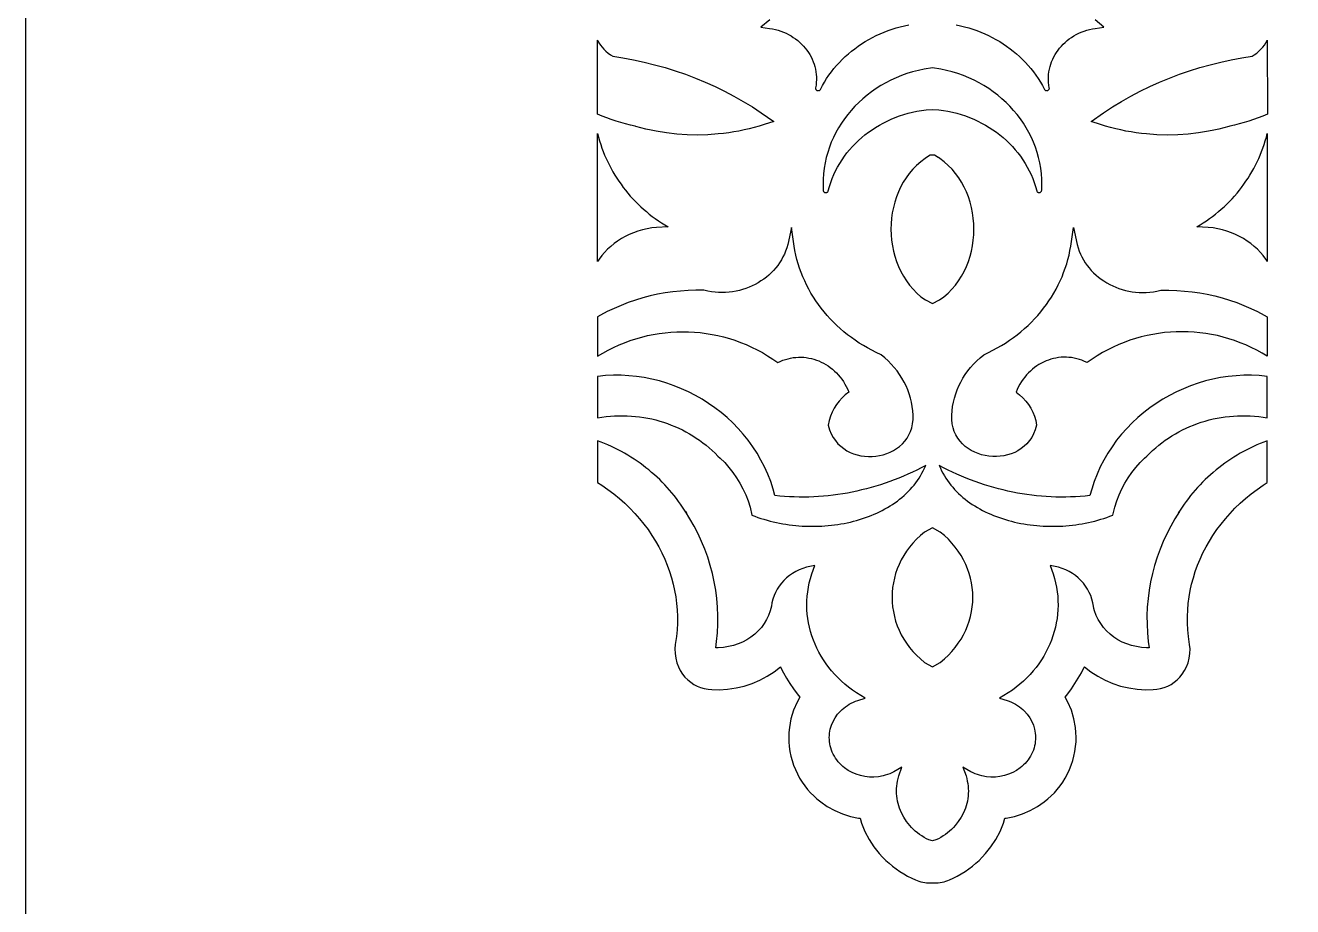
# Model space of a CAD drawing. Extents: x -1917 to -261, y -485 to 605.
# Drawn here: x -1916.6 to -1761.5, y 141.2 to 249.1 of the extents above; entities that cross this region are included whole.
import ezdxf

# ---------------------------------------------------------------- set-up
doc = ezdxf.new("R2010")
doc.units = 0
doc.layers.add('LAYER_1', color=18, linetype='CONTINUOUS')

msp = doc.modelspace()

# ---------------------------------------------------------------- linework, layer by layer
at = {"layer": 'LAYER_1'}
for points in [[(-1916.61, -484.86), (-721.61, -484.86), (-721.61, 605.14), (-1916.61, 605.14)], [(-1846.6, 247.29), (-1846.57, 247.23), (-1846.42, 246.95), (-1846.24, 246.68), (-1846.04, 246.42), (-1845.82, 246.17), (-1845.57, 245.93), (-1845.3, 245.7), (-1845.01, 245.49), (-1844.74, 245.32), (-1843.49, 245.13), (-1842.19, 244.88), (-1840.89, 244.6), (-1839.61, 244.28), (-1838.34, 243.93), (-1837.08, 243.54), (-1835.84, 243.11), (-1834.62, 242.64), (-1833.41, 242.14), (-1832.22, 241.61), (-1831.05, 241.04), (-1829.9, 240.43), (-1828.76, 239.79), (-1827.65, 239.12), (-1826.57, 238.41), (-1825.03, 237.34), (-1826.19, 236.96), (-1826.8, 236.77), (-1827.42, 236.59), (-1828.04, 236.43), (-1828.67, 236.29), (-1829.29, 236.16), (-1829.92, 236.05), (-1830.55, 235.95), (-1831.18, 235.86), (-1831.82, 235.8), (-1833.09, 235.7), (-1834.36, 235.67), (-1835.63, 235.7), (-1836.9, 235.78), (-1838.17, 235.93), (-1839.42, 236.13), (-1840.05, 236.25), (-1840.67, 236.39), (-1841.28, 236.55), (-1841.9, 236.71), (-1841.99, 236.74), (-1842.58, 236.89), (-1843.17, 237.04), (-1843.75, 237.21), (-1844.33, 237.39), (-1844.91, 237.58), (-1845.48, 237.78), (-1846.05, 237.99), (-1846.61, 238.21)], [(-1764.64, 247.29), (-1764.62, 238.21), (-1765.19, 237.99), (-1765.75, 237.78), (-1766.33, 237.58), (-1766.9, 237.39), (-1767.48, 237.21), (-1768.07, 237.04), (-1768.65, 236.89), (-1769.24, 236.74), (-1769.34, 236.71), (-1769.95, 236.55), (-1770.57, 236.39), (-1771.19, 236.25), (-1771.82, 236.13), (-1773.07, 235.93), (-1774.33, 235.78), (-1775.6, 235.7), (-1776.87, 235.67), (-1778.15, 235.7), (-1779.42, 235.8), (-1780.05, 235.86), (-1780.68, 235.95), (-1781.32, 236.05), (-1781.94, 236.16), (-1782.57, 236.29), (-1783.19, 236.43), (-1783.81, 236.59), (-1784.43, 236.77), (-1785.05, 236.96), (-1786.21, 237.34), (-1784.67, 238.41), (-1783.58, 239.12), (-1782.47, 239.79), (-1781.34, 240.43), (-1780.19, 241.04), (-1779.02, 241.61), (-1777.82, 242.14), (-1776.62, 242.64), (-1775.39, 243.11), (-1774.15, 243.54), (-1772.9, 243.93), (-1771.63, 244.28), (-1770.34, 244.6), (-1769.05, 244.88), (-1767.74, 245.13), (-1766.5, 245.32), (-1766.23, 245.49), (-1765.93, 245.7), (-1765.66, 245.93), (-1765.42, 246.17), (-1765.2, 246.42), (-1765, 246.68), (-1764.82, 246.95), (-1764.67, 247.23)], [(-1805.62, 243.89), (-1806.62, 243.75), (-1807.34, 243.59), (-1808.05, 243.41), (-1808.74, 243.19), (-1809.41, 242.95), (-1810.06, 242.68), (-1810.7, 242.39), (-1811.32, 242.07), (-1811.92, 241.72), (-1812.51, 241.35), (-1813.07, 240.96), (-1813.61, 240.55), (-1814.13, 240.11), (-1814.63, 239.66), (-1815.1, 239.19), (-1815.55, 238.69), (-1815.98, 238.18), (-1816.38, 237.66), (-1816.76, 237.11), (-1817.11, 236.55), (-1817.43, 235.98), (-1817.72, 235.39), (-1817.99, 234.79), (-1818.23, 234.17), (-1818.43, 233.54), (-1818.61, 232.91), (-1818.75, 232.26), (-1818.87, 231.61), (-1818.95, 230.94), (-1818.99, 230.27), (-1819, 229.59), (-1818.98, 228.91), (-1818.97, 228.85), (-1818.96, 228.8), (-1818.93, 228.75), (-1818.89, 228.71), (-1818.85, 228.68), (-1818.81, 228.66), (-1818.76, 228.64), (-1818.71, 228.63), (-1818.65, 228.63), (-1818.6, 228.63), (-1818.55, 228.65), (-1818.5, 228.67), (-1818.46, 228.7), (-1818.42, 228.74), (-1818.39, 228.79), (-1818.37, 228.85), (-1818.23, 229.36), (-1818.07, 229.86), (-1817.89, 230.35), (-1817.68, 230.83), (-1817.46, 231.3), (-1817.22, 231.76), (-1816.96, 232.2), (-1816.68, 232.64), (-1816.39, 233.07), (-1816.08, 233.48), (-1815.75, 233.88), (-1815.4, 234.27), (-1815.04, 234.65), (-1814.66, 235.01), (-1814.27, 235.36), (-1813.87, 235.7), (-1813.45, 236.02), (-1813.01, 236.32), (-1812.57, 236.61), (-1812.11, 236.88), (-1811.64, 237.14), (-1811.16, 237.38), (-1810.67, 237.61), (-1810.16, 237.82), (-1809.65, 238.01), (-1809.13, 238.18), (-1808.6, 238.33), (-1808.06, 238.46), (-1807.51, 238.58), (-1806.95, 238.67), (-1806.39, 238.75), (-1805.62, 238.8), (-1804.85, 238.75), (-1804.28, 238.67), (-1803.73, 238.58), (-1803.18, 238.46), (-1802.64, 238.33), (-1802.11, 238.18), (-1801.59, 238.01), (-1801.07, 237.82), (-1800.57, 237.61), (-1800.08, 237.38), (-1799.6, 237.14), (-1799.13, 236.88), (-1798.67, 236.61), (-1798.22, 236.32), (-1797.79, 236.02), (-1797.37, 235.7), (-1796.96, 235.36), (-1796.57, 235.01), (-1796.2, 234.65), (-1795.84, 234.27), (-1795.49, 233.88), (-1795.16, 233.48), (-1794.85, 233.07), (-1794.55, 232.64), (-1794.27, 232.2), (-1794.02, 231.76), (-1793.77, 231.3), (-1793.55, 230.83), (-1793.35, 230.35), (-1793.17, 229.86), (-1793.01, 229.36), (-1792.86, 228.85), (-1792.84, 228.79), (-1792.81, 228.74), (-1792.78, 228.7), (-1792.73, 228.67), (-1792.68, 228.65), (-1792.63, 228.63), (-1792.58, 228.63), (-1792.53, 228.63), (-1792.48, 228.64), (-1792.43, 228.66), (-1792.38, 228.68), (-1792.34, 228.71), (-1792.31, 228.75), (-1792.28, 228.8), (-1792.26, 228.85), (-1792.25, 228.91), (-1792.23, 229.59), (-1792.24, 230.27), (-1792.29, 230.94), (-1792.37, 231.61), (-1792.48, 232.26), (-1792.63, 232.91), (-1792.8, 233.54), (-1793.01, 234.17), (-1793.25, 234.79), (-1793.51, 235.39), (-1793.81, 235.98), (-1794.13, 236.55), (-1794.48, 237.11), (-1794.85, 237.66), (-1795.26, 238.18), (-1795.68, 238.69), (-1796.13, 239.19), (-1796.61, 239.66), (-1797.11, 240.11), (-1797.63, 240.55), (-1798.17, 240.96), (-1798.73, 241.35), (-1799.31, 241.72), (-1799.91, 242.07), (-1800.53, 242.39), (-1801.17, 242.68), (-1801.83, 242.95), (-1802.5, 243.19), (-1803.19, 243.41), (-1803.89, 243.59), (-1804.61, 243.75)], [(-1846.6, 235.85), (-1846.48, 235.4), (-1846.35, 234.95), (-1846.21, 234.51), (-1846.06, 234.08), (-1845.9, 233.65), (-1845.73, 233.22), (-1845.54, 232.8), (-1845.35, 232.39), (-1845.15, 231.98), (-1844.94, 231.57), (-1844.71, 231.17), (-1844.48, 230.78), (-1844.24, 230.4), (-1843.99, 230.01), (-1843.72, 229.64), (-1843.45, 229.27), (-1843.17, 228.91), (-1842.89, 228.56), (-1842.59, 228.21), (-1842.28, 227.87), (-1841.97, 227.54), (-1841.64, 227.22), (-1841.31, 226.9), (-1840.97, 226.6), (-1840.62, 226.3), (-1840.27, 226), (-1839.9, 225.72), (-1839.53, 225.45), (-1839.15, 225.18), (-1838.76, 224.93), (-1838.37, 224.68), (-1837.97, 224.44), (-1839.37, 224.37), (-1839.96, 224.3), (-1840.54, 224.2), (-1841.11, 224.07), (-1841.66, 223.91), (-1842.19, 223.72), (-1842.71, 223.5), (-1843.2, 223.26), (-1843.68, 222.99), (-1844.14, 222.7), (-1844.57, 222.38), (-1844.98, 222.04), (-1845.38, 221.69), (-1845.74, 221.31), (-1846.08, 220.91), (-1846.4, 220.5), (-1846.6, 220.21)], [(-1764.64, 235.85), (-1764.64, 220.21), (-1764.83, 220.5), (-1765.15, 220.91), (-1765.49, 221.31), (-1765.86, 221.69), (-1766.25, 222.04), (-1766.66, 222.38), (-1767.1, 222.7), (-1767.56, 222.99), (-1768.03, 223.26), (-1768.53, 223.5), (-1769.04, 223.72), (-1769.58, 223.91), (-1770.13, 224.07), (-1770.69, 224.2), (-1771.27, 224.3), (-1771.87, 224.37), (-1773.27, 224.44), (-1772.87, 224.68), (-1772.47, 224.93), (-1772.09, 225.18), (-1771.71, 225.45), (-1771.33, 225.72), (-1770.97, 226), (-1770.61, 226.3), (-1770.27, 226.6), (-1769.93, 226.9), (-1769.59, 227.22), (-1769.27, 227.54), (-1768.95, 227.87), (-1768.65, 228.21), (-1768.35, 228.56), (-1768.06, 228.91), (-1767.78, 229.27), (-1767.51, 229.64), (-1767.25, 230.01), (-1767, 230.4), (-1766.76, 230.78), (-1766.52, 231.17), (-1766.3, 231.57), (-1766.09, 231.98), (-1765.88, 232.39), (-1765.69, 232.8), (-1765.51, 233.22), (-1765.34, 233.65), (-1765.18, 234.08), (-1765.03, 234.51), (-1764.89, 234.95), (-1764.76, 235.4)], [(-1805.62, 233.19), (-1805.88, 233.21), (-1806.33, 232.92), (-1806.35, 232.91), (-1806.51, 232.8), (-1807.05, 232.4), (-1807.55, 231.96), (-1808.02, 231.49), (-1808.45, 230.98), (-1808.84, 230.45), (-1809.19, 229.89), (-1809.51, 229.31), (-1809.78, 228.71), (-1810.03, 228.09), (-1810.23, 227.45), (-1810.4, 226.81), (-1810.53, 226.15), (-1810.62, 225.48), (-1810.67, 224.81), (-1810.69, 224.14), (-1810.67, 223.47), (-1810.61, 222.8), (-1810.52, 222.13), (-1810.39, 221.47), (-1810.22, 220.83), (-1810.01, 220.19), (-1809.77, 219.57), (-1809.49, 218.97), (-1809.17, 218.39), (-1808.81, 217.84), (-1808.42, 217.3), (-1807.99, 216.8), (-1807.53, 216.33), (-1807.02, 215.89), (-1806.48, 215.49), (-1805.62, 215.06), (-1804.75, 215.49), (-1804.21, 215.89), (-1803.71, 216.33), (-1803.24, 216.8), (-1802.81, 217.3), (-1802.42, 217.84), (-1802.07, 218.39), (-1801.75, 218.97), (-1801.47, 219.57), (-1801.22, 220.19), (-1801.02, 220.83), (-1800.85, 221.47), (-1800.72, 222.13), (-1800.62, 222.8), (-1800.57, 223.47), (-1800.55, 224.14), (-1800.56, 224.81), (-1800.62, 225.48), (-1800.71, 226.15), (-1800.84, 226.81), (-1801.01, 227.45), (-1801.21, 228.09), (-1801.45, 228.71), (-1801.73, 229.31), (-1802.05, 229.89), (-1802.4, 230.45), (-1802.79, 230.98), (-1803.22, 231.49), (-1803.68, 231.96), (-1804.18, 232.4), (-1804.72, 232.8), (-1804.89, 232.91), (-1804.91, 232.92), (-1805.36, 233.21)], [(-1824.55, 207.82), (-1824.55, 207.82), (-1824.55, 207.82), (-1824.23, 207.97), (-1823.92, 208.1), (-1823.6, 208.21), (-1823.29, 208.3), (-1822.97, 208.37), (-1822.65, 208.43), (-1822.33, 208.46), (-1822, 208.48), (-1821.69, 208.48), (-1821.37, 208.47), (-1821.05, 208.43), (-1820.74, 208.38), (-1820.43, 208.32), (-1820.12, 208.24), (-1819.82, 208.14), (-1819.52, 208.02), (-1819.23, 207.89), (-1818.94, 207.75), (-1818.66, 207.59), (-1818.39, 207.41), (-1818.12, 207.22), (-1817.86, 207.01), (-1817.61, 206.79), (-1817.37, 206.56), (-1817.14, 206.31), (-1816.92, 206.05), (-1816.71, 205.78), (-1816.52, 205.49), (-1816.33, 205.19), (-1816.16, 204.88), (-1815.99, 204.55), (-1815.85, 204.21), (-1816.28, 203.88), (-1816.68, 203.52), (-1817.04, 203.12), (-1817.37, 202.7), (-1817.66, 202.24), (-1817.9, 201.77), (-1818.1, 201.27), (-1818.25, 200.75), (-1818.36, 200.15), (-1818.2, 199.59), (-1818, 199.11), (-1817.76, 198.67), (-1817.49, 198.27), (-1817.18, 197.9), (-1816.84, 197.58), (-1816.48, 197.29), (-1816.09, 197.04), (-1815.68, 196.83), (-1815.26, 196.66), (-1814.82, 196.52), (-1814.37, 196.42), (-1813.92, 196.36), (-1813.46, 196.33), (-1813, 196.33), (-1812.54, 196.37), (-1812.09, 196.44), (-1811.64, 196.55), (-1811.21, 196.69), (-1810.78, 196.86), (-1810.38, 197.07), (-1810, 197.3), (-1809.63, 197.57), (-1809.3, 197.88), (-1809, 198.21), (-1808.72, 198.58), (-1808.49, 198.97), (-1808.3, 199.4), (-1808.15, 199.85), (-1808.04, 200.33), (-1807.99, 200.84), (-1807.99, 201.37), (-1808.02, 201.91), (-1808.09, 202.43), (-1808.19, 202.96), (-1808.31, 203.47), (-1808.46, 203.98), (-1808.64, 204.48), (-1808.85, 204.97), (-1809.09, 205.44), (-1809.35, 205.91), (-1809.64, 206.36), (-1809.95, 206.8), (-1810.29, 207.23), (-1810.65, 207.64), (-1811.03, 208.03), (-1811.44, 208.41), (-1811.9, 208.78), (-1812.49, 209.06), (-1813.02, 209.33), (-1813.55, 209.61), (-1814.06, 209.91), (-1814.57, 210.22), (-1815.06, 210.55), (-1815.53, 210.88), (-1816, 211.24), (-1816.45, 211.6), (-1816.89, 211.98), (-1817.31, 212.36), (-1817.72, 212.76), (-1818.12, 213.17), (-1818.5, 213.59), (-1818.87, 214.03), (-1819.22, 214.47), (-1819.56, 214.92), (-1819.88, 215.38), (-1820.19, 215.85), (-1820.48, 216.33), (-1820.75, 216.82), (-1821.01, 217.32), (-1821.25, 217.82), (-1821.47, 218.33), (-1821.68, 218.85), (-1821.87, 219.38), (-1822.04, 219.91), (-1822.2, 220.45), (-1822.33, 220.99), (-1822.45, 221.54), (-1822.55, 222.09), (-1822.87, 224.34), (-1823.33, 222.27), (-1823.45, 221.87), (-1823.58, 221.48), (-1823.73, 221.11), (-1823.91, 220.75), (-1824.1, 220.39), (-1824.32, 220.05), (-1824.55, 219.72), (-1824.8, 219.41), (-1825.06, 219.11), (-1825.34, 218.82), (-1825.63, 218.54), (-1825.94, 218.28), (-1826.26, 218.04), (-1826.6, 217.81), (-1826.95, 217.59), (-1827.3, 217.39), (-1827.67, 217.21), (-1828.05, 217.05), (-1828.44, 216.9), (-1828.84, 216.77), (-1829.24, 216.66), (-1829.65, 216.57), (-1830.07, 216.5), (-1830.49, 216.44), (-1830.92, 216.41), (-1831.35, 216.4), (-1831.78, 216.41), (-1832.22, 216.44), (-1832.66, 216.49), (-1833.1, 216.56), (-1833.58, 216.67), (-1834.56, 216.67), (-1835.51, 216.65), (-1836.45, 216.58), (-1837.39, 216.48), (-1838.32, 216.35), (-1839.25, 216.18), (-1840.16, 215.98), (-1841.07, 215.74), (-1841.96, 215.47), (-1842.85, 215.17), (-1843.71, 214.83), (-1844.57, 214.46), (-1845.41, 214.06), (-1846.23, 213.62), (-1846.6, 213.41), (-1846.6, 208.59), (-1845.95, 208.98), (-1845.3, 209.34), (-1844.64, 209.67), (-1843.96, 209.98), (-1843.28, 210.26), (-1842.59, 210.52), (-1841.9, 210.74), (-1841.19, 210.94), (-1840.49, 211.12), (-1839.78, 211.27), (-1839.06, 211.39), (-1838.34, 211.48), (-1837.62, 211.55), (-1836.9, 211.59), (-1836.18, 211.6), (-1835.46, 211.59), (-1834.74, 211.55), (-1834.02, 211.49), (-1833.3, 211.4), (-1832.59, 211.28), (-1831.88, 211.14), (-1831.17, 210.97), (-1830.47, 210.77), (-1829.78, 210.55), (-1829.09, 210.3), (-1828.41, 210.02), (-1827.74, 209.72), (-1827.08, 209.39), (-1826.43, 209.04), (-1825.79, 208.66), (-1825.16, 208.25)], [(-1764.64, 213.41), (-1764.64, 208.59), (-1765.28, 208.98), (-1765.94, 209.34), (-1766.6, 209.67), (-1767.27, 209.98), (-1767.96, 210.26), (-1768.64, 210.52), (-1769.34, 210.74), (-1770.04, 210.94), (-1770.75, 211.12), (-1771.46, 211.27), (-1772.17, 211.39), (-1772.89, 211.48), (-1773.61, 211.55), (-1774.33, 211.59), (-1775.06, 211.6), (-1775.78, 211.59), (-1776.5, 211.55), (-1777.22, 211.49), (-1777.94, 211.4), (-1778.65, 211.28), (-1779.36, 211.14), (-1780.06, 210.97), (-1780.76, 210.77), (-1781.46, 210.55), (-1782.14, 210.3), (-1782.82, 210.02), (-1783.49, 209.72), (-1784.15, 209.39), (-1784.81, 209.04), (-1785.45, 208.66), (-1786.07, 208.25), (-1786.69, 207.82), (-1786.69, 207.82), (-1786.69, 207.82), (-1787, 207.97), (-1787.32, 208.1), (-1787.63, 208.21), (-1787.95, 208.3), (-1788.27, 208.37), (-1788.59, 208.43), (-1788.91, 208.46), (-1789.23, 208.48), (-1789.55, 208.48), (-1789.87, 208.47), (-1790.18, 208.43), (-1790.5, 208.38), (-1790.81, 208.32), (-1791.12, 208.24), (-1791.42, 208.14), (-1791.72, 208.02), (-1792.01, 207.89), (-1792.29, 207.75), (-1792.58, 207.59), (-1792.85, 207.41), (-1793.11, 207.22), (-1793.37, 207.01), (-1793.62, 206.79), (-1793.86, 206.56), (-1794.09, 206.31), (-1794.31, 206.05), (-1794.52, 205.78), (-1794.72, 205.49), (-1794.91, 205.19), (-1795.08, 204.88), (-1795.24, 204.55), (-1795.39, 204.21), (-1794.96, 203.88), (-1794.56, 203.52), (-1794.19, 203.12), (-1793.87, 202.7), (-1793.58, 202.24), (-1793.33, 201.77), (-1793.13, 201.27), (-1792.98, 200.75), (-1792.87, 200.15), (-1793.04, 199.59), (-1793.24, 199.11), (-1793.47, 198.67), (-1793.75, 198.27), (-1794.05, 197.9), (-1794.39, 197.58), (-1794.76, 197.29), (-1795.15, 197.04), (-1795.55, 196.83), (-1795.98, 196.66), (-1796.42, 196.52), (-1796.87, 196.42), (-1797.32, 196.36), (-1797.78, 196.33), (-1798.24, 196.33), (-1798.7, 196.37), (-1799.15, 196.44), (-1799.6, 196.55), (-1800.03, 196.69), (-1800.45, 196.86), (-1800.86, 197.07), (-1801.24, 197.3), (-1801.6, 197.57), (-1801.94, 197.88), (-1802.24, 198.21), (-1802.51, 198.58), (-1802.75, 198.97), (-1802.94, 199.4), (-1803.09, 199.85), (-1803.19, 200.33), (-1803.25, 200.84), (-1803.25, 201.37), (-1803.21, 201.91), (-1803.15, 202.43), (-1803.05, 202.96), (-1802.93, 203.47), (-1802.77, 203.98), (-1802.59, 204.48), (-1802.38, 204.97), (-1802.15, 205.44), (-1801.89, 205.91), (-1801.6, 206.36), (-1801.29, 206.8), (-1800.95, 207.23), (-1800.59, 207.64), (-1800.2, 208.03), (-1799.79, 208.41), (-1799.34, 208.78), (-1798.75, 209.06), (-1798.21, 209.33), (-1797.69, 209.61), (-1797.17, 209.91), (-1796.67, 210.22), (-1796.18, 210.55), (-1795.7, 210.88), (-1795.24, 211.24), (-1794.79, 211.6), (-1794.35, 211.98), (-1793.92, 212.36), (-1793.51, 212.76), (-1793.12, 213.17), (-1792.74, 213.59), (-1792.37, 214.03), (-1792.02, 214.47), (-1791.68, 214.92), (-1791.36, 215.38), (-1791.05, 215.85), (-1790.76, 216.33), (-1790.49, 216.82), (-1790.23, 217.32), (-1789.99, 217.82), (-1789.76, 218.33), (-1789.56, 218.85), (-1789.37, 219.38), (-1789.19, 219.91), (-1789.04, 220.45), (-1788.9, 220.99), (-1788.79, 221.54), (-1788.69, 222.09), (-1788.37, 224.34), (-1787.9, 222.27), (-1787.79, 221.87), (-1787.66, 221.48), (-1787.5, 221.11), (-1787.33, 220.75), (-1787.13, 220.39), (-1786.92, 220.05), (-1786.69, 219.72), (-1786.44, 219.41), (-1786.18, 219.11), (-1785.9, 218.82), (-1785.6, 218.54), (-1785.29, 218.28), (-1784.97, 218.04), (-1784.64, 217.81), (-1784.29, 217.59), (-1783.93, 217.39), (-1783.56, 217.21), (-1783.18, 217.05), (-1782.8, 216.9), (-1782.4, 216.77), (-1782, 216.66), (-1781.58, 216.57), (-1781.17, 216.5), (-1780.75, 216.44), (-1780.32, 216.41), (-1779.89, 216.4), (-1779.45, 216.41), (-1779.02, 216.44), (-1778.58, 216.49), (-1778.14, 216.56), (-1777.66, 216.67), (-1776.68, 216.67), (-1775.73, 216.65), (-1774.78, 216.58), (-1773.84, 216.48), (-1772.91, 216.35), (-1771.99, 216.18), (-1771.07, 215.98), (-1770.17, 215.74), (-1769.27, 215.47), (-1768.39, 215.17), (-1767.52, 214.83), (-1766.67, 214.46), (-1765.83, 214.06), (-1765.01, 213.62)], [(-1806.44, 195.23), (-1806.98, 194.95), (-1807.52, 194.67), (-1808.07, 194.41), (-1808.62, 194.16), (-1809.17, 193.91), (-1809.73, 193.68), (-1810.29, 193.46), (-1810.85, 193.25), (-1811.41, 193.06), (-1811.98, 192.87), (-1812.55, 192.69), (-1813.12, 192.53), (-1813.7, 192.37), (-1814.28, 192.23), (-1814.85, 192.09), (-1815.44, 191.97), (-1816.02, 191.86), (-1816.6, 191.76), (-1817.19, 191.67), (-1817.78, 191.59), (-1818.37, 191.53), (-1818.96, 191.47), (-1819.55, 191.43), (-1820.14, 191.4), (-1820.73, 191.37), (-1821.33, 191.36), (-1821.92, 191.37), (-1822.52, 191.38), (-1823.11, 191.4), (-1823.71, 191.44), (-1824.3, 191.48), (-1824.9, 191.54), (-1825.11, 192.33), (-1825.41, 193.26), (-1825.76, 194.17), (-1826.16, 195.05), (-1826.6, 195.9), (-1827.08, 196.73), (-1827.6, 197.53), (-1828.16, 198.31), (-1828.76, 199.05), (-1829.39, 199.76), (-1830.05, 200.44), (-1830.75, 201.09), (-1831.47, 201.7), (-1832.23, 202.28), (-1833, 202.82), (-1833.81, 203.33), (-1834.63, 203.8), (-1835.47, 204.23), (-1836.34, 204.63), (-1837.22, 204.98), (-1838.12, 205.3), (-1839.02, 205.57), (-1839.95, 205.8), (-1840.88, 205.98), (-1841.82, 206.12), (-1842.76, 206.22), (-1843.71, 206.27), (-1844.66, 206.27), (-1845.62, 206.23), (-1846.57, 206.13), (-1846.6, 206.13), (-1846.6, 201.05), (-1846.07, 201.14), (-1845.55, 201.21), (-1845.03, 201.26), (-1844.51, 201.3), (-1844, 201.32), (-1843.48, 201.32), (-1842.97, 201.31), (-1842.46, 201.28), (-1841.95, 201.24), (-1841.45, 201.18), (-1840.95, 201.11), (-1840.45, 201.02), (-1839.96, 200.92), (-1839.48, 200.8), (-1838.99, 200.67), (-1838.52, 200.52), (-1838.05, 200.36), (-1837.58, 200.18), (-1837.12, 199.99), (-1836.67, 199.79), (-1836.22, 199.58), (-1835.78, 199.35), (-1835.35, 199.11), (-1834.93, 198.85), (-1834.51, 198.59), (-1834.11, 198.31), (-1833.71, 198.02), (-1833.32, 197.72), (-1832.94, 197.4), (-1832.57, 197.08), (-1832.21, 196.74), (-1831.86, 196.39), (-1831.59, 196.14), (-1831.03, 195.58), (-1830.52, 194.99), (-1830.03, 194.38), (-1829.58, 193.73), (-1829.17, 193.06), (-1828.8, 192.36), (-1828.47, 191.64), (-1828.18, 190.89), (-1827.94, 190.12), (-1827.7, 189.15), (-1827.7, 189.15), (-1827.34, 189.01), (-1826.97, 188.88), (-1826.6, 188.76), (-1826.23, 188.64), (-1825.85, 188.53), (-1825.47, 188.43), (-1825.09, 188.33), (-1824.71, 188.24), (-1824.32, 188.16), (-1823.93, 188.09), (-1823.54, 188.03), (-1823.14, 187.97), (-1822.75, 187.92), (-1822.35, 187.88), (-1821.95, 187.85), (-1821.56, 187.82), (-1820.76, 187.79), (-1819.96, 187.79), (-1819.16, 187.81), (-1818.77, 187.84), (-1818.37, 187.87), (-1817.98, 187.91), (-1817.59, 187.96), (-1817.2, 188.02), (-1816.81, 188.08), (-1816.42, 188.15), (-1816.04, 188.23), (-1815.66, 188.31), (-1815.29, 188.4), (-1814.91, 188.5), (-1814.54, 188.61), (-1814.18, 188.73), (-1813.82, 188.85), (-1813.46, 188.98), (-1813.11, 189.11), (-1812.76, 189.26), (-1812.42, 189.41), (-1812.09, 189.57), (-1811.76, 189.73), (-1811.43, 189.91), (-1811.11, 190.09), (-1810.8, 190.28), (-1810.5, 190.47), (-1810.2, 190.67), (-1809.91, 190.88), (-1809.63, 191.1), (-1809.35, 191.33), (-1809.08, 191.56), (-1808.82, 191.8), (-1808.57, 192.04), (-1808.33, 192.3), (-1808.1, 192.56), (-1807.87, 192.83), (-1807.66, 193.1), (-1807.45, 193.38), (-1807.26, 193.67), (-1807.07, 193.97), (-1806.9, 194.27), (-1806.74, 194.59), (-1806.58, 194.9)], [(-1764.64, 206.13), (-1764.66, 206.13), (-1765.62, 206.23), (-1766.57, 206.27), (-1767.52, 206.27), (-1768.47, 206.22), (-1769.42, 206.12), (-1770.36, 205.98), (-1771.29, 205.8), (-1772.21, 205.57), (-1773.12, 205.3), (-1774.02, 204.98), (-1774.9, 204.63), (-1775.76, 204.23), (-1776.61, 203.8), (-1777.43, 203.33), (-1778.23, 202.82), (-1779.01, 202.28), (-1779.76, 201.7), (-1780.49, 201.09), (-1781.18, 200.44), (-1781.85, 199.76), (-1782.48, 199.05), (-1783.08, 198.31), (-1783.64, 197.53), (-1784.16, 196.73), (-1784.64, 195.9), (-1785.08, 195.05), (-1785.48, 194.17), (-1785.83, 193.26), (-1786.13, 192.33), (-1786.34, 191.54), (-1786.93, 191.48), (-1787.53, 191.44), (-1788.12, 191.4), (-1788.72, 191.38), (-1789.31, 191.37), (-1789.91, 191.36), (-1790.5, 191.37), (-1791.09, 191.4), (-1791.69, 191.43), (-1792.28, 191.47), (-1792.87, 191.53), (-1793.46, 191.59), (-1794.05, 191.67), (-1794.63, 191.76), (-1795.22, 191.86), (-1795.8, 191.97), (-1796.38, 192.09), (-1796.96, 192.23), (-1797.54, 192.37), (-1798.11, 192.53), (-1798.69, 192.69), (-1799.26, 192.87), (-1799.82, 193.06), (-1800.39, 193.25), (-1800.95, 193.46), (-1801.51, 193.68), (-1802.07, 193.91), (-1802.62, 194.16), (-1803.17, 194.41), (-1803.71, 194.67), (-1804.26, 194.95), (-1804.79, 195.23), (-1804.65, 194.9), (-1804.5, 194.59), (-1804.34, 194.27), (-1804.16, 193.97), (-1803.98, 193.67), (-1803.78, 193.38), (-1803.58, 193.1), (-1803.36, 192.83), (-1803.14, 192.56), (-1802.91, 192.3), (-1802.66, 192.04), (-1802.41, 191.8), (-1802.15, 191.56), (-1801.89, 191.33), (-1801.61, 191.1), (-1801.33, 190.88), (-1801.04, 190.67), (-1800.74, 190.47), (-1800.43, 190.28), (-1800.12, 190.09), (-1799.8, 189.91), (-1799.48, 189.73), (-1799.15, 189.57), (-1798.81, 189.41), (-1798.47, 189.26), (-1798.13, 189.11), (-1797.77, 188.98), (-1797.42, 188.85), (-1797.06, 188.73), (-1796.69, 188.61), (-1796.32, 188.5), (-1795.95, 188.4), (-1795.57, 188.31), (-1795.19, 188.23), (-1794.81, 188.15), (-1794.43, 188.08), (-1794.04, 188.02), (-1793.65, 187.96), (-1793.26, 187.91), (-1792.86, 187.87), (-1792.47, 187.84), (-1792.07, 187.81), (-1791.28, 187.79), (-1790.48, 187.79), (-1790.08, 187.8), (-1789.68, 187.82), (-1789.28, 187.85), (-1788.89, 187.88), (-1788.49, 187.92), (-1788.09, 187.97), (-1787.7, 188.03), (-1787.31, 188.09), (-1786.92, 188.16), (-1786.53, 188.24), (-1786.15, 188.33), (-1785.76, 188.43), (-1785.38, 188.53), (-1785.01, 188.64), (-1784.63, 188.76), (-1784.27, 188.88), (-1783.9, 189.01), (-1783.54, 189.15), (-1783.54, 189.15), (-1783.3, 190.12), (-1783.06, 190.89), (-1782.77, 191.64), (-1782.44, 192.36), (-1782.06, 193.06), (-1781.65, 193.73), (-1781.21, 194.38), (-1780.72, 194.99), (-1780.2, 195.58), (-1779.65, 196.14), (-1779.38, 196.39), (-1779.03, 196.74), (-1778.67, 197.08), (-1778.3, 197.4), (-1777.92, 197.72), (-1777.53, 198.02), (-1777.13, 198.31), (-1776.72, 198.59), (-1776.31, 198.85), (-1775.88, 199.11), (-1775.45, 199.35), (-1775.01, 199.58), (-1774.57, 199.79), (-1774.11, 199.99), (-1773.66, 200.18), (-1773.19, 200.36), (-1772.72, 200.52), (-1772.24, 200.67), (-1771.76, 200.8), (-1771.27, 200.92), (-1770.78, 201.02), (-1770.29, 201.11), (-1769.79, 201.18), (-1769.28, 201.24), (-1768.78, 201.28), (-1768.27, 201.31), (-1767.75, 201.32), (-1767.24, 201.32), (-1766.72, 201.3), (-1766.2, 201.26), (-1765.68, 201.21), (-1765.16, 201.14), (-1764.64, 201.05)], [(-1764.64, 198.25), (-1765.07, 198.09), (-1765.5, 197.92), (-1765.92, 197.74), (-1766.33, 197.55), (-1766.75, 197.36), (-1767.15, 197.15), (-1767.55, 196.94), (-1767.95, 196.72), (-1768.34, 196.49), (-1768.73, 196.25), (-1769.11, 196.01), (-1769.48, 195.76), (-1769.85, 195.5), (-1770.21, 195.23), (-1770.57, 194.96), (-1770.91, 194.68), (-1771.26, 194.39), (-1771.59, 194.1), (-1771.92, 193.8), (-1772.24, 193.5), (-1772.56, 193.18), (-1772.87, 192.87), (-1773.17, 192.54), (-1773.46, 192.21), (-1773.75, 191.88), (-1774.02, 191.54), (-1774.29, 191.19), (-1774.55, 190.84), (-1774.81, 190.49), (-1775.05, 190.13), (-1775.29, 189.76), (-1775.51, 189.4), (-1775.39, 189.6), (-1775.94, 188.71), (-1776.46, 187.8), (-1776.94, 186.88), (-1777.37, 185.93), (-1777.77, 184.97), (-1778.12, 184), (-1778.43, 183.01), (-1778.7, 182.01), (-1778.92, 180.99), (-1779.1, 179.97), (-1779.24, 178.94), (-1779.33, 177.89), (-1779.37, 176.85), (-1779.36, 175.79), (-1779.31, 174.73), (-1779.21, 173.67), (-1779.11, 172.93), (-1779.42, 172.93), (-1780.05, 172.96), (-1780.66, 173.06), (-1781.26, 173.2), (-1781.84, 173.39), (-1782.39, 173.62), (-1782.92, 173.9), (-1783.41, 174.22), (-1783.88, 174.58), (-1784.3, 174.98), (-1784.69, 175.41), (-1785.03, 175.88), (-1785.33, 176.37), (-1785.58, 176.89), (-1785.78, 177.45), (-1785.86, 177.73), (-1785.92, 178.01), (-1785.99, 178.44), (-1786.1, 178.87), (-1786.24, 179.3), (-1786.42, 179.7), (-1786.63, 180.09), (-1786.87, 180.46), (-1787.14, 180.82), (-1787.44, 181.15), (-1787.77, 181.46), (-1788.12, 181.75), (-1788.49, 182.01), (-1788.89, 182.24), (-1789.31, 182.45), (-1789.75, 182.62), (-1790.2, 182.77), (-1791.21, 183.01), (-1790.84, 181.95), (-1790.68, 181.41), (-1790.55, 180.86), (-1790.44, 180.32), (-1790.35, 179.77), (-1790.29, 179.22), (-1790.26, 178.67), (-1790.25, 178.12), (-1790.27, 177.58), (-1790.31, 177.04), (-1790.37, 176.5), (-1790.46, 175.96), (-1790.57, 175.43), (-1790.71, 174.91), (-1790.87, 174.39), (-1791.05, 173.87), (-1791.25, 173.37), (-1791.48, 172.87), (-1791.73, 172.38), (-1792, 171.9), (-1792.29, 171.43), (-1792.6, 170.96), (-1792.94, 170.52), (-1793.29, 170.08), (-1793.67, 169.65), (-1794.06, 169.24), (-1794.48, 168.84), (-1794.91, 168.46), (-1795.37, 168.09), (-1795.84, 167.74), (-1796.34, 167.41), (-1797.41, 166.74), (-1796.49, 166.47), (-1796.21, 166.37), (-1795.94, 166.26), (-1795.69, 166.13), (-1795.44, 166), (-1795.21, 165.85), (-1794.98, 165.7), (-1794.77, 165.53), (-1794.56, 165.36), (-1794.37, 165.18), (-1794.02, 164.78), (-1793.72, 164.36), (-1793.47, 163.91), (-1793.27, 163.44), (-1793.12, 162.95), (-1793.03, 162.45), (-1793.01, 162.2), (-1793, 161.94), (-1793, 161.69), (-1793.03, 161.43), (-1793.06, 161.17), (-1793.11, 160.91), (-1793.18, 160.66), (-1793.27, 160.4), (-1793.37, 160.15), (-1793.49, 159.89), (-1793.62, 159.65), (-1793.77, 159.41), (-1793.92, 159.19), (-1794.09, 158.97), (-1794.27, 158.77), (-1794.46, 158.58), (-1794.66, 158.39), (-1794.87, 158.23), (-1795.32, 157.92), (-1795.8, 157.65), (-1796.3, 157.44), (-1796.82, 157.28), (-1797.36, 157.16), (-1797.91, 157.1), (-1798.46, 157.09), (-1799.02, 157.14), (-1799.57, 157.24), (-1799.84, 157.31), (-1800.11, 157.4), (-1800.38, 157.5), (-1800.65, 157.61), (-1800.91, 157.74), (-1801.88, 158.29), (-1801.51, 157.23), (-1801.42, 156.92), (-1801.35, 156.61), (-1801.3, 156.3), (-1801.26, 155.99), (-1801.23, 155.68), (-1801.22, 155.38), (-1801.23, 155.07), (-1801.25, 154.76), (-1801.29, 154.46), (-1801.34, 154.16), (-1801.41, 153.86), (-1801.49, 153.57), (-1801.58, 153.28), (-1801.82, 152.71), (-1802.11, 152.17), (-1802.45, 151.65), (-1802.84, 151.16), (-1803.05, 150.93), (-1803.28, 150.7), (-1803.52, 150.48), (-1803.77, 150.28), (-1804.03, 150.08), (-1804.31, 149.89), (-1804.59, 149.72), (-1804.89, 149.55), (-1805.2, 149.4), (-1805.62, 149.31), (-1806.04, 149.4), (-1806.34, 149.55), (-1806.64, 149.72), (-1806.93, 149.89), (-1807.2, 150.08), (-1807.46, 150.28), (-1807.72, 150.48), (-1807.95, 150.7), (-1808.18, 150.93), (-1808.39, 151.16), (-1808.79, 151.65), (-1809.13, 152.17), (-1809.42, 152.71), (-1809.65, 153.28), (-1809.75, 153.57), (-1809.83, 153.86), (-1809.89, 154.16), (-1809.95, 154.46), (-1809.98, 154.76), (-1810.01, 155.07), (-1810.01, 155.38), (-1810.01, 155.68), (-1809.98, 155.99), (-1809.94, 156.3), (-1809.88, 156.61), (-1809.81, 156.92), (-1809.72, 157.23), (-1809.36, 158.29), (-1810.33, 157.74), (-1810.59, 157.61), (-1810.85, 157.5), (-1811.12, 157.4), (-1811.39, 157.31), (-1811.66, 157.24), (-1812.22, 157.14), (-1812.78, 157.09), (-1813.33, 157.1), (-1813.88, 157.16), (-1814.42, 157.28), (-1814.94, 157.44), (-1815.44, 157.65), (-1815.92, 157.92), (-1816.36, 158.23), (-1816.57, 158.39), (-1816.77, 158.58), (-1816.96, 158.77), (-1817.14, 158.97), (-1817.31, 159.19), (-1817.47, 159.41), (-1817.62, 159.65), (-1817.75, 159.89), (-1817.87, 160.15), (-1817.97, 160.4), (-1818.05, 160.66), (-1818.12, 160.91), (-1818.17, 161.17), (-1818.21, 161.43), (-1818.23, 161.69), (-1818.24, 161.94), (-1818.23, 162.2), (-1818.21, 162.45), (-1818.12, 162.95), (-1817.97, 163.44), (-1817.77, 163.91), (-1817.52, 164.36), (-1817.22, 164.78), (-1816.86, 165.18), (-1816.67, 165.36), (-1816.47, 165.53), (-1816.26, 165.7), (-1816.03, 165.85), (-1815.79, 166), (-1815.55, 166.13), (-1815.29, 166.26), (-1815.02, 166.37), (-1814.75, 166.47), (-1813.83, 166.74), (-1814.9, 167.41), (-1815.39, 167.74), (-1815.87, 168.09), (-1816.32, 168.46), (-1816.76, 168.84), (-1817.17, 169.24), (-1817.57, 169.65), (-1817.95, 170.08), (-1818.3, 170.52), (-1818.63, 170.96), (-1818.95, 171.43), (-1819.24, 171.9), (-1819.51, 172.38), (-1819.76, 172.87), (-1819.98, 173.37), (-1820.19, 173.87), (-1820.37, 174.39), (-1820.53, 174.91), (-1820.66, 175.43), (-1820.77, 175.96), (-1820.86, 176.5), (-1820.93, 177.04), (-1820.97, 177.58), (-1820.98, 178.12), (-1820.97, 178.67), (-1820.94, 179.22), (-1820.88, 179.77), (-1820.8, 180.32), (-1820.69, 180.86), (-1820.55, 181.41), (-1820.39, 181.95), (-1820.02, 183.01), (-1821.03, 182.77), (-1821.49, 182.62), (-1821.93, 182.45), (-1822.34, 182.24), (-1822.74, 182.01), (-1823.12, 181.75), (-1823.47, 181.46), (-1823.8, 181.15), (-1824.1, 180.82), (-1824.37, 180.46), (-1824.61, 180.09), (-1824.82, 179.7), (-1825, 179.3), (-1825.14, 178.87), (-1825.25, 178.44), (-1825.32, 178.01), (-1825.38, 177.73), (-1825.46, 177.45), (-1825.66, 176.89), (-1825.91, 176.37), (-1826.2, 175.88), (-1826.55, 175.41), (-1826.93, 174.98), (-1827.36, 174.58), (-1827.82, 174.22), (-1828.32, 173.9), (-1828.84, 173.62), (-1829.4, 173.39), (-1829.97, 173.2), (-1830.57, 173.06), (-1831.19, 172.96), (-1831.82, 172.93), (-1832.13, 172.93), (-1832.03, 173.67), (-1831.92, 174.73), (-1831.87, 175.79), (-1831.87, 176.85), (-1831.91, 177.89), (-1832, 178.94), (-1832.13, 179.97), (-1832.31, 180.99), (-1832.54, 182.01), (-1832.8, 183.01), (-1833.11, 184), (-1833.47, 184.97), (-1833.86, 185.93), (-1834.3, 186.88), (-1834.78, 187.8), (-1835.29, 188.71), (-1835.85, 189.6), (-1835.72, 189.4), (-1835.95, 189.76), (-1836.19, 190.13), (-1836.43, 190.49), (-1836.68, 190.84), (-1836.94, 191.19), (-1837.21, 191.54), (-1837.49, 191.88), (-1837.78, 192.21), (-1838.07, 192.54), (-1838.37, 192.87), (-1838.68, 193.18), (-1838.99, 193.5), (-1839.31, 193.8), (-1839.64, 194.1), (-1839.98, 194.39), (-1840.32, 194.68), (-1840.67, 194.96), (-1841.03, 195.23), (-1841.39, 195.5), (-1841.76, 195.76), (-1842.13, 196.01), (-1842.51, 196.25), (-1842.9, 196.49), (-1843.29, 196.72), (-1843.68, 196.94), (-1844.08, 197.15), (-1844.49, 197.36), (-1844.9, 197.55), (-1845.32, 197.74), (-1845.74, 197.92), (-1846.16, 198.09), (-1846.59, 198.25), (-1846.6, 193.13), (-1846.09, 192.81), (-1845.34, 192.29), (-1844.62, 191.75), (-1843.93, 191.18), (-1843.27, 190.6), (-1842.64, 189.99), (-1842.04, 189.36), (-1841.47, 188.72), (-1840.93, 188.06), (-1840.42, 187.38), (-1839.95, 186.68), (-1839.51, 185.98), (-1839.1, 185.26), (-1838.72, 184.52), (-1838.38, 183.78), (-1838.07, 183.03), (-1837.79, 182.27), (-1837.55, 181.5), (-1837.34, 180.72), (-1837.17, 179.94), (-1837.03, 179.15), (-1836.93, 178.35), (-1836.86, 177.55), (-1836.82, 176.75), (-1836.83, 175.94), (-1836.87, 175.13), (-1836.95, 174.31), (-1837.09, 173.32), (-1837.13, 172.78), (-1837.11, 172.2), (-1837.03, 171.63), (-1836.89, 171.09), (-1836.7, 170.59), (-1836.47, 170.13), (-1836.2, 169.71), (-1835.9, 169.33), (-1835.56, 169), (-1835.2, 168.7), (-1834.82, 168.44), (-1834.41, 168.23), (-1833.98, 168.05), (-1833.54, 167.92), (-1833.07, 167.84), (-1832.62, 167.8), (-1831.73, 167.78), (-1830.68, 167.84), (-1829.65, 168), (-1828.65, 168.23), (-1827.68, 168.55), (-1826.74, 168.95), (-1825.84, 169.43), (-1824.99, 169.98), (-1824.21, 170.59), (-1824.19, 170.55), (-1823.84, 169.86), (-1823.47, 169.19), (-1823.06, 168.53), (-1822.63, 167.89), (-1822.17, 167.27), (-1821.85, 166.88), (-1822.19, 166.28), (-1822.61, 165.28), (-1822.93, 164.22), (-1823.12, 163.18), (-1823.18, 162.54), (-1823.2, 161.97), (-1823.18, 161.4), (-1823.14, 160.82), (-1823.05, 160.24), (-1822.94, 159.67), (-1822.79, 159.11), (-1822.6, 158.55), (-1822.39, 158.01), (-1822.14, 157.48), (-1821.87, 156.97), (-1821.57, 156.49), (-1821.24, 156.03), (-1820.9, 155.59), (-1820.53, 155.18), (-1820.15, 154.79), (-1819.75, 154.43), (-1819.29, 154.06), (-1818.48, 153.5), (-1817.57, 153), (-1816.63, 152.6), (-1815.66, 152.29), (-1814.66, 152.08), (-1814.48, 152.06), (-1814.31, 151.47), (-1813.88, 150.44), (-1813.37, 149.46), (-1812.77, 148.55), (-1812.12, 147.73), (-1811.72, 147.29), (-1811.33, 146.9), (-1810.93, 146.54), (-1810.5, 146.19), (-1810.06, 145.85), (-1809.61, 145.54), (-1809.13, 145.25), (-1808.65, 144.98), (-1808.14, 144.72), (-1807.71, 144.53), (-1807.5, 144.44), (-1807.27, 144.36), (-1807.04, 144.29), (-1806.8, 144.24), (-1806.56, 144.2), (-1806.33, 144.16), (-1806.09, 144.15), (-1805.62, 144.14), (-1805.15, 144.15), (-1804.91, 144.16), (-1804.67, 144.2), (-1804.44, 144.24), (-1804.2, 144.29), (-1803.97, 144.36), (-1803.74, 144.44), (-1803.52, 144.53), (-1803.09, 144.72), (-1802.59, 144.98), (-1802.1, 145.25), (-1801.63, 145.54), (-1801.17, 145.85), (-1800.73, 146.19), (-1800.31, 146.54), (-1799.91, 146.9), (-1799.52, 147.29), (-1799.11, 147.73), (-1798.47, 148.55), (-1797.87, 149.46), (-1797.35, 150.44), (-1796.93, 151.47), (-1796.75, 152.06), (-1796.58, 152.08), (-1795.58, 152.29), (-1794.61, 152.6), (-1793.66, 153), (-1792.75, 153.5), (-1791.94, 154.06), (-1791.48, 154.43), (-1791.09, 154.79), (-1790.7, 155.18), (-1790.34, 155.59), (-1789.99, 156.03), (-1789.67, 156.49), (-1789.37, 156.97), (-1789.09, 157.48), (-1788.85, 158.01), (-1788.63, 158.55), (-1788.45, 159.11), (-1788.3, 159.67), (-1788.18, 160.24), (-1788.1, 160.82), (-1788.05, 161.4), (-1788.04, 161.97), (-1788.06, 162.54), (-1788.12, 163.18), (-1788.3, 164.22), (-1788.62, 165.28), (-1789.05, 166.28), (-1789.39, 166.88), (-1789.07, 167.27), (-1788.61, 167.89), (-1788.18, 168.53), (-1787.77, 169.19), (-1787.39, 169.86), (-1787.04, 170.55), (-1787.02, 170.59), (-1786.24, 169.98), (-1785.39, 169.43), (-1784.5, 168.95), (-1783.56, 168.55), (-1782.59, 168.23), (-1781.58, 168), (-1780.55, 167.84), (-1779.5, 167.78), (-1778.62, 167.8), (-1778.16, 167.84), (-1777.7, 167.92), (-1777.26, 168.05), (-1776.83, 168.23), (-1776.42, 168.44), (-1776.04, 168.7), (-1775.68, 169), (-1775.34, 169.33), (-1775.04, 169.71), (-1774.76, 170.13), (-1774.53, 170.59), (-1774.34, 171.09), (-1774.2, 171.63), (-1774.12, 172.2), (-1774.1, 172.78), (-1774.15, 173.32), (-1774.29, 174.31), (-1774.37, 175.13), (-1774.41, 175.94), (-1774.41, 176.75), (-1774.38, 177.55), (-1774.31, 178.35), (-1774.21, 179.15), (-1774.07, 179.94), (-1773.9, 180.72), (-1773.69, 181.5), (-1773.45, 182.27), (-1773.17, 183.03), (-1772.86, 183.78), (-1772.52, 184.52), (-1772.14, 185.26), (-1771.73, 185.98), (-1771.29, 186.68), (-1770.81, 187.38), (-1770.3, 188.06), (-1769.77, 188.72), (-1769.2, 189.36), (-1768.6, 189.99), (-1767.97, 190.6), (-1767.31, 191.18), (-1766.62, 191.75), (-1765.9, 192.29), (-1765.15, 192.81), (-1764.64, 193.13)], [(-1805.62, 187.62), (-1806.57, 187.08), (-1807.09, 186.65), (-1807.57, 186.2), (-1808.01, 185.73), (-1808.42, 185.24), (-1808.79, 184.73), (-1809.13, 184.21), (-1809.43, 183.68), (-1809.69, 183.13), (-1809.92, 182.58), (-1810.12, 182.01), (-1810.28, 181.44), (-1810.4, 180.86), (-1810.49, 180.28), (-1810.54, 179.69), (-1810.56, 179.1), (-1810.54, 178.51), (-1810.49, 177.92), (-1810.4, 177.34), (-1810.28, 176.76), (-1810.12, 176.19), (-1809.92, 175.62), (-1809.69, 175.07), (-1809.43, 174.52), (-1809.13, 173.99), (-1808.79, 173.47), (-1808.42, 172.96), (-1808.01, 172.47), (-1807.57, 172), (-1807.09, 171.55), (-1806.57, 171.12), (-1805.62, 170.58), (-1804.66, 171.12), (-1804.15, 171.55), (-1803.67, 172), (-1803.23, 172.47), (-1802.82, 172.96), (-1802.45, 173.47), (-1802.11, 173.99), (-1801.81, 174.52), (-1801.54, 175.07), (-1801.31, 175.62), (-1801.12, 176.19), (-1800.96, 176.76), (-1800.83, 177.34), (-1800.75, 177.92), (-1800.69, 178.51), (-1800.67, 179.1), (-1800.69, 179.69), (-1800.75, 180.28), (-1800.83, 180.86), (-1800.96, 181.44), (-1801.12, 182.01), (-1801.31, 182.58), (-1801.54, 183.13), (-1801.81, 183.68), (-1802.11, 184.21), (-1802.45, 184.73), (-1802.82, 185.24), (-1803.23, 185.73), (-1803.67, 186.2), (-1804.15, 186.65), (-1804.66, 187.08)]]:
    msp.add_lwpolyline(points, close=True, dxfattribs=at)
for points in [[(-1825.53, 249.76), (-1826.61, 248.86), (-1825.55, 248.73), (-1825.19, 248.67), (-1824.84, 248.59), (-1824.5, 248.5), (-1824.16, 248.39), (-1823.84, 248.26), (-1823.52, 248.12), (-1823.22, 247.97), (-1822.92, 247.8), (-1822.64, 247.62), (-1822.37, 247.43), (-1822.1, 247.23), (-1821.85, 247.01), (-1821.62, 246.79), (-1821.39, 246.55), (-1821.18, 246.31), (-1820.98, 246.05), (-1820.8, 245.79), (-1820.63, 245.51), (-1820.47, 245.23), (-1820.33, 244.95), (-1820.21, 244.65), (-1820.1, 244.35), (-1820.01, 244.05), (-1819.93, 243.74), (-1819.88, 243.42), (-1819.84, 243.1), (-1819.82, 242.78), (-1819.81, 242.45), (-1819.83, 242.12), (-1819.86, 241.79), (-1819.92, 241.44), (-1819.92, 241.38), (-1819.91, 241.33), (-1819.9, 241.28), (-1819.87, 241.23), (-1819.84, 241.2), (-1819.8, 241.16), (-1819.75, 241.14), (-1819.71, 241.12), (-1819.66, 241.11), (-1819.6, 241.1), (-1819.55, 241.11), (-1819.5, 241.12), (-1819.45, 241.14), (-1819.41, 241.17), (-1819.37, 241.21), (-1819.33, 241.26), (-1819.09, 241.72), (-1818.84, 242.15), (-1818.57, 242.58), (-1818.28, 243), (-1817.98, 243.41), (-1817.67, 243.8), (-1817.34, 244.19), (-1817, 244.56), (-1816.65, 244.92), (-1816.28, 245.27), (-1815.9, 245.61), (-1815.51, 245.93), (-1815.11, 246.24), (-1814.7, 246.54), (-1814.28, 246.83), (-1813.84, 247.1), (-1813.4, 247.36), (-1812.95, 247.61), (-1812.49, 247.84), (-1812.02, 248.06), (-1811.54, 248.26), (-1811.05, 248.45), (-1810.56, 248.62), (-1810.06, 248.78), (-1809.55, 248.92), (-1809.03, 249.05), (-1808.51, 249.16)], [(-1802.72, 249.16), (-1802.2, 249.05), (-1801.69, 248.92), (-1801.18, 248.78), (-1800.68, 248.62), (-1800.19, 248.45), (-1799.7, 248.26), (-1799.22, 248.06), (-1798.75, 247.84), (-1798.29, 247.61), (-1797.84, 247.36), (-1797.39, 247.1), (-1796.96, 246.83), (-1796.54, 246.54), (-1796.12, 246.24), (-1795.72, 245.93), (-1795.33, 245.61), (-1794.95, 245.27), (-1794.59, 244.92), (-1794.23, 244.56), (-1793.89, 244.19), (-1793.57, 243.8), (-1793.25, 243.41), (-1792.95, 243), (-1792.67, 242.58), (-1792.4, 242.15), (-1792.14, 241.72), (-1791.9, 241.26), (-1791.87, 241.21), (-1791.83, 241.17), (-1791.78, 241.14), (-1791.74, 241.12), (-1791.68, 241.11), (-1791.63, 241.1), (-1791.58, 241.11), (-1791.53, 241.12), (-1791.48, 241.14), (-1791.44, 241.16), (-1791.4, 241.2), (-1791.36, 241.23), (-1791.34, 241.28), (-1791.32, 241.33), (-1791.31, 241.38), (-1791.32, 241.44), (-1791.37, 241.79), (-1791.41, 242.12), (-1791.42, 242.45), (-1791.42, 242.78), (-1791.4, 243.1), (-1791.36, 243.42), (-1791.3, 243.74), (-1791.23, 244.05), (-1791.14, 244.35), (-1791.03, 244.65), (-1790.9, 244.95), (-1790.76, 245.23), (-1790.61, 245.51), (-1790.44, 245.79), (-1790.25, 246.05), (-1790.06, 246.31), (-1789.84, 246.55), (-1789.62, 246.79), (-1789.38, 247.01), (-1789.13, 247.23), (-1788.87, 247.43), (-1788.6, 247.62), (-1788.31, 247.8), (-1788.02, 247.97), (-1787.71, 248.12), (-1787.4, 248.26), (-1787.07, 248.39), (-1786.74, 248.5), (-1786.4, 248.59), (-1786.04, 248.67), (-1785.69, 248.73), (-1784.63, 248.86), (-1785.7, 249.76)]]:
    msp.add_lwpolyline(points, dxfattribs=at)

doc.saveas('drawing.dxf')
